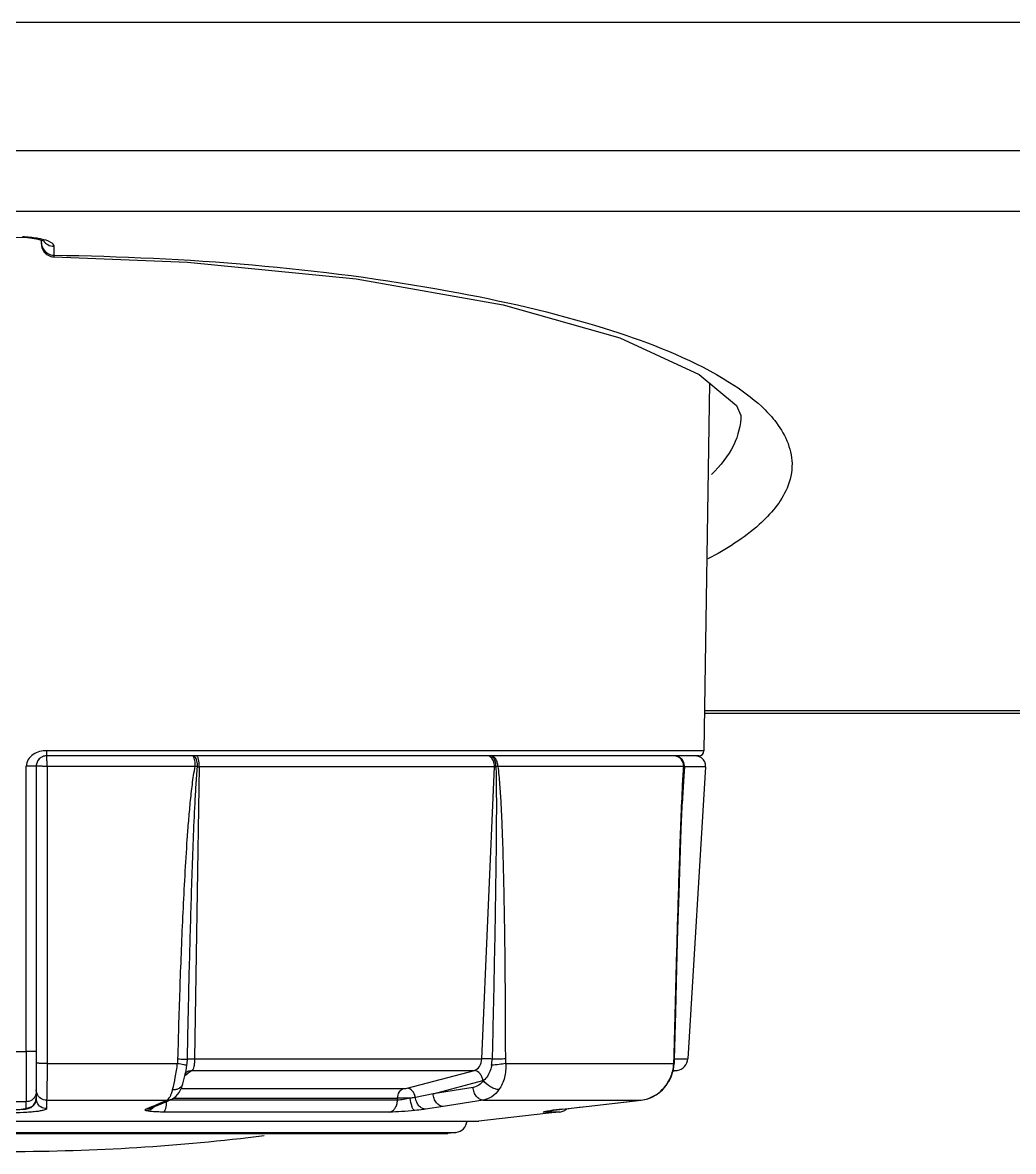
# Model space of a CAD drawing. Header units: millimetres. Extents: x -1584 to 3730, y -1918 to 2655.
# Drawn here: x 496.08 to 534.71, y -1896.38 to -1852.36 of the extents above; entities that cross this region are included whole.
import ezdxf

# ---------------------------------------------------------------- set-up
doc = ezdxf.new("R2010")
doc.units = ezdxf.units.MM
doc.header["$LTSCALE"] = 65.395
doc.layers.get('0').update_dxf_attribs({"linetype": 'CONTINUOUS'})
doc.layers.add('ASSI', color=7, linetype='CONTINUOUS')
doc.layers.add('GEOM', color=7, linetype='CONTINUOUS')

msp = doc.modelspace()

# ---------------------------------------------------------------- linework, layer by layer
at = {"linetype": 'Continuous'}
for p, q in [((875.459, -1852.358), (118.459, -1852.358)), ((875.459, -1857.358), (118.459, -1857.358))]:
    msp.add_line(p, q, dxfattribs=at)
at = {"layer": 'ASSI', "linetype": 'Continuous'}
msp.add_line((512.97, -1895.642), (512.655, -1895.681), dxfattribs=at)
msp.add_arc((495.559, -1816.384), 80, 270, 277.1336, dxfattribs=at)
at = {"layer": 'GEOM', "linetype": 'Continuous'}
for p, q in [((798.805, -1859.723), (192.31, -1859.723)), ((496.612, -1860.791), (496.853, -1860.851)), ((496.809, -1860.871), (496.809, -1860.84)), ((496.809, -1860.871), (496.809, -1860.84)), ((496.809, -1860.945), (496.809, -1860.871)), ((496.809, -1860.945), (496.809, -1860.871)), ((496.809, -1860.944), (496.809, -1860.996)), ((496.809, -1860.996), (496.809, -1860.945)), ((496.809, -1860.945), (496.809, -1860.945)), ((496.853, -1860.851), (496.907, -1860.871)), ((497.309, -1861.428), (497.309, -1861.083)), ((497.301, -1861.496), (497.309, -1861.428)), ((497.301, -1861.496), (497.301, -1861.496)), ((522.853, -1866.408), (522.642, -1880.761)), ((598.454, -1879.301), (522.664, -1879.301)), ((598.452, -1879.199), (522.665, -1879.199)), ((522.642, -1880.761), (497.016, -1880.76)), ((502.702, -1880.958), (497.009, -1880.958)), ((502.702, -1880.958), (497.009, -1880.958)), ((502.72, -1880.958), (502.702, -1880.958)), ((502.72, -1880.958), (502.702, -1880.958)), ((502.856, -1880.958), (502.72, -1880.958)), ((502.856, -1880.958), (502.72, -1880.958)), ((513.409, -1880.958), (502.856, -1880.958)), ((513.409, -1880.958), (502.856, -1880.958)), ((513.539, -1880.958), (513.409, -1880.958)), ((513.539, -1880.958), (513.409, -1880.958)), ((514.195, -1880.958), (513.539, -1880.958)), ((514.195, -1880.958), (513.539, -1880.958)), ((514.312, -1880.958), (514.195, -1880.958)), ((514.308, -1880.958), (514.195, -1880.958)), ((514.323, -1880.958), (514.308, -1880.958)), ((514.323, -1880.958), (514.312, -1880.958)), ((521.469, -1880.958), (514.323, -1880.958)), ((521.469, -1880.958), (514.323, -1880.958)), ((521.492, -1880.958), (521.469, -1880.958)), ((521.492, -1880.958), (521.469, -1880.958)), ((522.273, -1880.958), (521.492, -1880.958)), ((521.581, -1880.958), (521.492, -1880.958)), ((522.269, -1880.958), (521.581, -1880.958)), ((522.442, -1880.958), (522.269, -1880.958)), ((522.306, -1880.958), (522.273, -1880.958)), ((522.355, -1880.958), (522.306, -1880.958)), ((522.389, -1880.958), (522.355, -1880.958)), ((496.219, -1892.487), (496.218, -1881.364)), ((496.609, -1881.358), (496.609, -1892.481)), ((496.609, -1881.358), (496.609, -1892.481)), ((496.609, -1881.358), (496.609, -1892.481)), ((502.809, -1881.366), (497.03, -1881.366)), ((497.03, -1881.366), (497.031, -1892.951)), ((502.965, -1881.383), (502.784, -1892.768)), ((514.473, -1881.383), (502.965, -1881.383)), ((513.981, -1892.768), (514.473, -1881.383)), ((521.853, -1881.366), (514.603, -1881.366)), ((521.879, -1881.383), (521.858, -1881.736)), ((522.705, -1881.383), (521.879, -1881.383)), ((522.705, -1881.383), (522.008, -1892.768)), ((521.858, -1881.736), (521.794, -1882.824)), ((495.559, -1892.486), (496.219, -1892.487)), ((496.609, -1892.481), (496.609, -1892.943)), ((496.609, -1892.481), (496.609, -1892.864)), ((496.609, -1892.864), (496.609, -1892.943)), ((496.609, -1892.943), (496.609, -1893.928)), ((497.031, -1892.951), (502.117, -1892.951)), ((502.45, -1893.223), (502.484, -1893.021)), ((502.784, -1892.768), (513.981, -1892.768)), ((514.908, -1892.951), (521.466, -1892.951)), ((521.466, -1892.951), (521.485, -1892.973)), ((521.474, -1892.778), (521.493, -1892.78)), ((521.485, -1892.973), (521.487, -1892.937)), ((521.485, -1892.973), (521.485, -1892.973)), ((521.487, -1892.937), (521.493, -1892.8)), ((521.493, -1892.8), (521.493, -1892.78)), ((521.493, -1892.78), (521.493, -1892.78)), ((521.494, -1892.768), (521.602, -1892.768)), ((521.602, -1892.768), (522.008, -1892.768)), ((502.458, -1893.391), (502.403, -1893.43)), ((502.45, -1893.226), (502.45, -1893.223)), ((502.51, -1893.353), (502.458, -1893.391)), ((502.47, -1893.298), (502.47, -1893.298)), ((502.532, -1893.337), (502.51, -1893.353)), ((502.683, -1893.229), (502.532, -1893.337)), ((502.683, -1893.229), (513.689, -1893.229)), ((511.065, -1893.917), (513.689, -1893.229)), ((521.266, -1893.653), (521.349, -1893.512)), ((521.6, -1893.229), (521.432, -1893.261)), ((521.442, -1893.229), (521.6, -1893.229)), ((496.609, -1893.928), (496.609, -1893.986)), ((496.609, -1893.986), (496.609, -1894.03)), ((496.609, -1893.986), (496.609, -1894.03)), ((502.259, -1893.935), (510.925, -1893.935)), ((502.325, -1893.745), (502.326, -1893.744)), ((512.078, -1894.132), (514.022, -1893.623)), ((513.641, -1893.887), (512.078, -1894.132)), ((521.018, -1893.974), (521.037, -1893.968)), ((521.023, -1893.98), (521.037, -1893.968)), ((521.037, -1893.968), (521.172, -1893.812)), ((521.037, -1893.968), (521.037, -1893.968)), ((496.609, -1894.03), (496.609, -1894.05)), ((496.609, -1894.05), (496.609, -1894.143)), ((496.609, -1894.098), (496.609, -1894.143)), ((496.609, -1894.143), (496.609, -1894.209)), ((496.609, -1894.143), (496.609, -1894.301)), ((496.609, -1894.209), (496.609, -1894.308)), ((496.609, -1894.301), (496.609, -1894.308)), ((496.609, -1894.308), (496.609, -1894.319)), ((496.609, -1894.308), (496.609, -1894.319)), ((497.011, -1894.384), (497.012, -1894.716)), ((497.011, -1894.384), (501.708, -1894.384)), ((501.32, -1894.592), (501.723, -1894.419)), ((501.422, -1894.506), (501.708, -1894.384)), ((501.708, -1894.384), (501.892, -1894.346)), ((501.723, -1894.419), (501.891, -1894.346)), ((501.891, -1894.382), (501.808, -1894.382)), ((510.696, -1894.382), (501.891, -1894.382)), ((501.892, -1894.346), (501.892, -1894.346)), ((501.958, -1894.304), (510.699, -1894.304)), ((510.696, -1894.382), (510.699, -1894.304)), ((512.078, -1894.132), (511.394, -1894.279)), ((514.034, -1894.384), (512.472, -1894.629)), ((514.034, -1894.384), (520.183, -1894.384)), ((518.049, -1894.629), (520.183, -1894.384)), ((518.053, -1894.629), (520.187, -1894.384)), ((520.183, -1894.384), (520.187, -1894.383)), ((520.187, -1894.383), (520.187, -1894.383)), ((520.639, -1894.236), (520.822, -1894.146)), ((496.209, -1894.448), (496.209, -1894.706)), ((496.29, -1894.712), (496.393, -1894.669)), ((500.886, -1894.737), (501.074, -1894.698)), ((501.074, -1894.698), (501.074, -1894.698)), ((501.136, -1894.629), (501.305, -1894.557)), ((501.136, -1894.629), (501.32, -1894.592)), ((501.151, -1894.665), (501.245, -1894.624)), ((501.245, -1894.624), (501.32, -1894.592)), ((501.305, -1894.557), (501.422, -1894.506)), ((501.32, -1894.592), (501.32, -1894.592)), ((510.389, -1894.848), (501.574, -1894.848)), ((512.472, -1894.629), (511.781, -1894.737)), ((516.461, -1894.848), (516.404, -1894.848)), ((516.705, -1894.848), (516.461, -1894.848)), ((516.468, -1894.824), (516.478, -1894.822)), ((516.691, -1894.789), (516.704, -1894.787)), ((516.691, -1894.79), (516.705, -1894.788)), ((516.691, -1894.789), (516.705, -1894.788)), ((516.705, -1894.788), (516.77, -1894.779)), ((516.705, -1894.788), (516.705, -1894.788)), ((516.863, -1894.848), (516.705, -1894.848)), ((517.016, -1894.848), (516.715, -1894.881)), ((517.016, -1894.848), (516.863, -1894.848)), ((517.108, -1894.737), (518.049, -1894.629)), ((517.108, -1894.737), (517.113, -1894.737)), ((517.113, -1894.737), (517.113, -1894.737)), ((518.049, -1894.629), (518.053, -1894.629)), ((518.053, -1894.629), (518.053, -1894.629)), ((495.559, -1895.198), (513.399, -1895.198)), ((513.399, -1895.198), (513.409, -1895.198)), ((513.409, -1895.198), (513.539, -1895.198)), ((513.539, -1895.198), (513.581, -1895.198)), ((513.581, -1895.198), (513.859, -1895.198)), ((516.471, -1894.908), (513.859, -1895.198)), ((516.715, -1894.881), (516.471, -1894.908)), ((495.559, -1895.642), (512.335, -1895.642)), ((495.559, -1895.681), (512.335, -1895.681)), ((512.324, -1895.688), (495.559, -1895.688)), ((495.559, -1895.688), (512.324, -1895.688)), ((512.533, -1895.688), (512.324, -1895.688)), ((512.324, -1895.688), (512.533, -1895.688)), ((512.335, -1895.642), (512.383, -1895.642)), ((512.335, -1895.681), (512.383, -1895.681)), ((512.383, -1895.642), (512.486, -1895.642)), ((512.383, -1895.681), (512.444, -1895.681)), ((512.444, -1895.681), (512.655, -1895.681)), ((512.486, -1895.642), (512.533, -1895.642)), ((512.533, -1895.642), (512.655, -1895.642)), ((512.655, -1895.681), (512.533, -1895.688)), ((512.655, -1895.642), (512.755, -1895.642)), ((512.755, -1895.642), (512.97, -1895.642))]:
    msp.add_line(p, q, dxfattribs=at)
for points in [[(495.809, -1860.726), (496.263, -1860.745), (496.612, -1860.791)], [(497.301, -1861.496), (502.503, -1861.701), (509.087, -1862.348), (514.816, -1863.365), (519.358, -1864.658), (522.461, -1866.08), (523.909, -1867.291), (524.076, -1867.68)], [(521.493, -1892.78), (521.539, -1890.948), (521.585, -1889.238), (521.627, -1887.713), (521.669, -1886.325), (521.711, -1885.039), (521.754, -1883.822), (521.802, -1882.63), (521.846, -1881.735)], [(521.172, -1893.812), (521.347, -1893.517), (521.454, -1893.193), (521.485, -1892.973)], [(502.325, -1893.745), (502.364, -1893.594), (502.425, -1893.338)], [(502.419, -1893.337), (502.411, -1893.356), (502.415, -1893.351), (502.424, -1893.342)], [(502.424, -1893.342), (502.455, -1893.309), (502.47, -1893.298)], [(502.425, -1893.338), (502.426, -1893.333), (502.45, -1893.223)], [(521.349, -1893.512), (521.351, -1893.508), (521.403, -1893.348)], [(501.892, -1894.346), (502.055, -1894.242), (502.185, -1894.087), (502.277, -1893.898), (502.326, -1893.744)], [(520.187, -1894.383), (520.449, -1894.328), (520.817, -1894.151), (521.023, -1893.98)], [(496.393, -1894.669), (496.499, -1894.586), (496.579, -1894.46), (496.609, -1894.308)], [(496.073, -1894.751), (496.191, -1894.735), (496.29, -1894.712)], [(501.074, -1894.698), (501.143, -1894.668), (501.151, -1894.665)], [(516.461, -1894.825), (516.46, -1894.826), (516.473, -1894.823), (516.503, -1894.818), (516.548, -1894.81)], [(516.468, -1894.823), (516.461, -1894.825), (516.461, -1894.825)], [(516.478, -1894.822), (516.484, -1894.821), (516.494, -1894.819)], [(516.548, -1894.81), (516.606, -1894.802), (516.675, -1894.792), (516.691, -1894.79)], [(516.77, -1894.779), (517.007, -1894.749), (517.113, -1894.737)], [(517.113, -1894.737), (517.381, -1894.706), (517.772, -1894.661), (518.053, -1894.629)]]:
    msp.add_lwpolyline(points, dxfattribs=at)
for centre, radius, start, end in [((497.309, -1860.996), 0.5, 180, 241.6336), ((497.309, -1860.996), 0.5, 241.6336, 269.1062), ((522.442, -1880.758), 0.2, 270, 359.16), ((497.009, -1881.358), 0.4, 158.0339, 180), ((497.009, -1881.358), 0.4, 135.6115, 158.0339), ((497.009, -1881.358), 0.4, 134.6359, 157.31), ((497.009, -1881.358), 0.4, 112.495, 134.6359), ((497.009, -1881.358), 0.4, 90, 112.495), ((514.18, -1881.194), 0.238, 58.2278, 59.9982), ((514.308, -1881.08), 0.122, 83.6083, 89.9812), ((521.466, -1881.328), 0.369, 86.1248, 89.9928), ((522.306, -1881.358), 0.4, 71.3, 90), ((522.306, -1881.358), 0.4, 52.6, 71.3), ((522.306, -1881.358), 0.4, 356.5, 52.6), ((501.047, -1891.172), 9.963, 79.2993, 79.8157), ((502.968, -1875.915), 5.467, 269.2508, 269.9608), ((514.466, -1877.074), 4.309, 270.0975, 270.8485), ((569.175, -1884.462), 47.407, 176.2749, 176.6463), ((500.283, -1892.739), 2.22, 352.701, 358.8839), ((512.447, -1892.722), 1.938, 351.1461, 358.2413), ((519.969, -1892.878), 1.499, 356.4607, 357.2024), ((516.427, -1892.623), 5.05, 356.2715, 357.2923), ((517.692, -1892.684), 3.783, 357.3126, 358.5793), ((521.509, -1892.738), 0.5, 280.5, 356.5), ((502.681, -1893.592), 0.362, 122.8758, 125.6098), ((502.68, -1893.591), 0.361, 113.3967, 122.8776), ((513.901, -1893.162), 0.477, 284.687, 287.496), ((519.998, -1892.968), 1.433, 302.8366, 315.3918), ((519.955, -1892.925), 1.493, 315.3886, 316.0392), ((496.584, -1894.319), 0.0247, 351.5787, 0.0044), ((510.594, -1941.097), 46.794, 89.2736, 89.8709), ((520.024, -1893.012), 1.381, 276.6125, 289.0187), ((520.018, -1892.997), 1.398, 289.0707, 302.796), ((495.559, -2143.118), 248.671, 89.85025, 90.00001), ((514.34, -1925.414), 33.497, 113.4491, 113.6811), ((514.656, -1926.145), 34.293, 113.22, 113.4477), ((516.349, -1894.375), 0.476, 276.582, 289.1746), ((518.945, -1911.451), 16.814, 97.037, 97.662), ((519.935, -1919.352), 24.776, 96.5501, 97.0694), ((516.961, -1894.351), 0.5, 276.339, 296.3525), ((516.961, -1894.351), 0.5, 296.3525, 312.3729), ((512.909, -1895.146), 0.5, 277, 353.8665)]:
    msp.add_arc(centre, radius, start, end, dxfattribs=at)
for points, knots in [([(496.81, -1860.804), (496.755, -1860.792), (496.513, -1860.746), (496.267, -1860.723), (496.076, -1860.715)], [0, 0, 0, 0, 0.225904, 1, 1, 1, 1]), ([(497.309, -1861.083), (497.308, -1861.015), (497.113, -1860.873), (496.936, -1860.832), (496.81, -1860.804)], [0, 0, 0, 0, 0.343329, 1, 1, 1, 1]), ([(497.309, -1861.428), (502.462, -1861.507), (509.716, -1862.058), (518.306, -1864.009), (521.752, -1865.309), (523.126, -1866.084)], [0, 0, 0, 0, 0.585386, 0.820752, 1, 1, 1, 1]), ([(523.126, -1866.084), (523.3, -1866.182), (523.921, -1866.551), (524.512, -1866.98), (524.894, -1867.338)], [0, 0, 0, 0, 0.275861, 1, 1, 1, 1]), ([(524.894, -1867.338), (525.076, -1867.508), (525.66, -1868.115), (526.065, -1868.953), (526.075, -1869.553)], [0, 0, 0, 0, 0.292713, 1, 1, 1, 1]), ([(524.076, -1867.656), (524.083, -1868.058), (523.85, -1868.949), (523.281, -1869.646), (522.939, -1869.983)], [0, 0, 0, 0, 0.455802, 1, 1, 1, 1]), ([(526.075, -1869.553), (526.081, -1869.88), (525.872, -1870.811), (524.7, -1872.16), (523.506, -1872.902), (522.795, -1873.279)], [0, 0, 0, 0, 0.189451, 0.533695, 1, 1, 1, 1]), ([(497.016, -1880.76), (496.924, -1880.76), (496.738, -1880.774), (496.479, -1880.888), (496.281, -1881.088), (496.218, -1881.273), (496.218, -1881.364)], [0, 0, 0, 0, 0.250936, 0.501282, 0.751327, 1, 1, 1, 1]), ([(497.009, -1880.958), (497.01, -1880.958), (497.011, -1880.951), (497.013, -1880.941), (497.015, -1880.922), (497.017, -1880.887), (497.018, -1880.831), (497.024, -1880.783), (497.019, -1880.758)], [0, 0, 0, 0, 0.021772, 0.0793, 0.171969, 0.295836, 0.61905, 1, 1, 1, 1]), ([(497.03, -1881.366), (497.03, -1881.314), (497.03, -1881.239), (497.027, -1881.143), (497.025, -1881.082), (497.021, -1881.032), (497.018, -1880.993), (497.014, -1880.974), (497.012, -1880.958), (497.009, -1880.958)], [0, 0, 0, 0, 0.379524, 0.551682, 0.702937, 0.827453, 0.920299, 0.978097, 1, 1, 1, 1]), ([(502.743, -1880.989), (502.741, -1880.986), (502.733, -1880.975), (502.723, -1880.965), (502.714, -1880.961)], [0, 0, 0, 0, 0.298799, 1, 1, 1, 1]), ([(502.79, -1880.991), (502.785, -1880.986), (502.765, -1880.969), (502.739, -1880.958), (502.72, -1880.958)], [0, 0, 0, 0, 0.281712, 1, 1, 1, 1]), ([(502.809, -1881.366), (502.809, -1881.29), (502.802, -1881.184), (502.775, -1881.058), (502.755, -1881.008), (502.743, -1880.989)], [0, 0, 0, 0, 0.588096, 0.82492, 1, 1, 1, 1]), ([(502.897, -1881.382), (502.899, -1881.304), (502.886, -1881.167), (502.833, -1881.032), (502.79, -1880.991)], [0, 0, 0, 0, 0.57048, 1, 1, 1, 1]), ([(502.965, -1881.383), (502.966, -1881.283), (502.96, -1881.163), (502.921, -1881.034), (502.901, -1880.988), (502.874, -1880.958), (502.856, -1880.958)], [0, 0, 0, 0, 0.660034, 0.783004, 0.880433, 1, 1, 1, 1]), ([(514.299, -1880.987), (514.291, -1880.983), (514.259, -1880.966), (514.222, -1880.958), (514.195, -1880.958)], [0, 0, 0, 0, 0.25938, 1, 1, 1, 1]), ([(514.473, -1881.383), (514.475, -1881.342), (514.467, -1881.199), (514.394, -1881.046), (514.305, -1880.991)], [0, 0, 0, 0, 0.279091, 1, 1, 1, 1]), ([(514.53, -1881.382), (514.531, -1881.331), (514.523, -1881.23), (514.479, -1881.074), (514.389, -1880.967), (514.321, -1880.959)], [0, 0, 0, 0, 0.310017, 0.593317, 1, 1, 1, 1]), ([(514.603, -1881.366), (514.604, -1881.314), (514.592, -1881.212), (514.534, -1881.079), (514.442, -1880.983), (514.361, -1880.958), (514.323, -1880.958)], [0, 0, 0, 0, 0.288695, 0.556836, 0.791847, 1, 1, 1, 1]), ([(521.853, -1881.366), (521.855, -1881.267), (521.784, -1881.062), (521.588, -1880.966), (521.491, -1880.959)], [0, 0, 0, 0, 0.505498, 1, 1, 1, 1]), ([(521.879, -1881.383), (521.882, -1881.329), (521.867, -1881.219), (521.783, -1881.077), (521.651, -1880.981), (521.544, -1880.958), (521.492, -1880.958)], [0, 0, 0, 0, 0.253542, 0.505147, 0.753699, 1, 1, 1, 1]), ([(521.868, -1881.382), (521.873, -1881.302), (521.832, -1881.135), (521.701, -1881.023), (521.628, -1880.991)], [0, 0, 0, 0, 0.500361, 1, 1, 1, 1]), ([(496.609, -1881.358), (496.609, -1881.359), (496.605, -1881.359), (496.601, -1881.36), (496.591, -1881.36), (496.572, -1881.361), (496.539, -1881.362), (496.491, -1881.363), (496.433, -1881.363), (496.341, -1881.364), (496.268, -1881.364), (496.218, -1881.364)], [0, 0, 0, 0, 0.005022, 0.019417, 0.043119, 0.075969, 0.167966, 0.291715, 0.442779, 0.615656, 1, 1, 1, 1]), ([(497.03, -1881.366), (496.977, -1881.366), (496.9, -1881.366), (496.801, -1881.365), (496.737, -1881.364), (496.685, -1881.363), (496.649, -1881.362), (496.629, -1881.361), (496.618, -1881.36), (496.613, -1881.359), (496.609, -1881.359), (496.609, -1881.358)], [0, 0, 0, 0, 0.378285, 0.551044, 0.703254, 0.828752, 0.922272, 0.95582, 0.980036, 0.994759, 1, 1, 1, 1]), ([(502.135, -1892.778), (502.159, -1891.825), (502.201, -1890.395), (502.272, -1888.49), (502.333, -1887.062), (502.406, -1885.634), (502.479, -1884.444), (502.551, -1883.494), (502.613, -1882.782), (502.691, -1882.071), (502.757, -1881.599), (502.809, -1881.366)], [0, 0, 0, 0, 0.250001, 0.375004, 0.50001, 0.625017, 0.750025, 0.81253, 0.875034, 0.937534, 1, 1, 1, 1]), ([(502.502, -1892.782), (502.521, -1891.831), (502.562, -1889.931), (502.624, -1887.555), (502.683, -1885.655), (502.734, -1884.23), (502.785, -1883.042), (502.839, -1882.093), (502.872, -1881.619), (502.897, -1881.382)], [0, 0, 0, 0, 0.249972, 0.499954, 0.624952, 0.749955, 0.874968, 0.937481, 1, 1, 1, 1]), ([(514.53, -1881.382), (514.539, -1881.619), (514.545, -1882.093), (514.549, -1883.043), (514.541, -1884.23), (514.524, -1885.655), (514.494, -1887.555), (514.448, -1889.931), (514.406, -1891.831), (514.384, -1892.782)], [0, 0, 0, 0, 0.06237, 0.124817, 0.249778, 0.374779, 0.499801, 0.749884, 1, 1, 1, 1]), ([(514.603, -1881.366), (514.598, -1881.367), (514.573, -1881.373), (514.548, -1881.378), (514.53, -1881.382)], [0, 0, 0, 0, 0.235744, 1, 1, 1, 1]), ([(514.603, -1881.366), (514.637, -1881.6), (514.679, -1882.072), (514.723, -1882.782), (514.757, -1883.494), (514.792, -1884.445), (514.825, -1885.634), (514.853, -1887.062), (514.873, -1888.49), (514.891, -1890.396), (514.897, -1891.825), (514.898, -1892.778)], [0, 0, 0, 0, 0.062088, 0.124439, 0.186872, 0.249349, 0.374371, 0.499448, 0.624558, 0.74969, 1, 1, 1, 1]), ([(521.868, -1881.382), (521.867, -1881.381), (521.864, -1881.374), (521.858, -1881.369), (521.853, -1881.366)], [0, 0, 0, 0, 0.202387, 1, 1, 1, 1]), ([(521.879, -1881.383), (521.878, -1881.383), (521.874, -1881.383), (521.87, -1881.383), (521.868, -1881.382)], [0, 0, 0, 0, 0.358439, 1, 1, 1, 1]), ([(521.474, -1892.778), (521.497, -1891.871), (521.543, -1890.058), (521.619, -1887.34), (521.69, -1885.076), (521.756, -1883.267), (521.795, -1882.364), (521.82, -1881.914)], [0, 0, 0, 0, 0.250267, 0.500475, 0.750542, 0.875438, 1, 1, 1, 1]), ([(496.219, -1892.487), (496.218, -1892.724), (496.218, -1893.165), (496.217, -1893.752), (496.212, -1894.168), (496.212, -1894.381), (496.209, -1894.448)], [0, 0, 0, 0, 0.362273, 0.675021, 0.897299, 1, 1, 1, 1]), ([(496.609, -1892.481), (496.609, -1892.482), (496.605, -1892.482), (496.601, -1892.483), (496.591, -1892.483), (496.572, -1892.484), (496.539, -1892.485), (496.491, -1892.486), (496.433, -1892.486), (496.341, -1892.487), (496.269, -1892.487), (496.219, -1892.487)], [0, 0, 0, 0, 0.005032, 0.019434, 0.04314, 0.075992, 0.167992, 0.291739, 0.442798, 0.615667, 1, 1, 1, 1]), ([(497.031, -1892.951), (496.977, -1892.951), (496.9, -1892.951), (496.801, -1892.95), (496.737, -1892.949), (496.685, -1892.948), (496.65, -1892.947), (496.629, -1892.946), (496.618, -1892.945), (496.613, -1892.944), (496.609, -1892.944), (496.609, -1892.943)], [0, 0, 0, 0, 0.378187, 0.551049, 0.703238, 0.82863, 0.922259, 0.955771, 0.979989, 0.994741, 1, 1, 1, 1]), ([(497.031, -1892.951), (497.031, -1893.123), (497.03, -1893.444), (497.026, -1893.871), (497.022, -1894.159), (497.016, -1894.316), (497.014, -1894.366), (497.011, -1894.384)], [0, 0, 0, 0, 0.360392, 0.671874, 0.894542, 0.963135, 1, 1, 1, 1]), ([(501.926, -1893.974), (501.966, -1893.819), (502.038, -1893.479), (502.096, -1893.137), (502.117, -1892.951)], [0, 0, 0, 0, 0.461552, 1, 1, 1, 1]), ([(502.117, -1892.951), (502.199, -1892.965), (502.309, -1892.984), (502.431, -1893.008), (502.471, -1893.016), (502.484, -1893.021)], [0, 0, 0, 0, 0.672206, 0.889603, 1, 1, 1, 1]), ([(502.135, -1892.778), (502.214, -1892.779), (502.337, -1892.781), (502.459, -1892.783), (502.502, -1892.782)], [0, 0, 0, 0, 0.649403, 1, 1, 1, 1]), ([(502.502, -1892.782), (502.514, -1892.779), (502.547, -1892.775), (502.641, -1892.769), (502.723, -1892.768), (502.784, -1892.768)], [0, 0, 0, 0, 0.130387, 0.351894, 1, 1, 1, 1]), ([(502.784, -1892.768), (502.783, -1892.822), (502.778, -1892.923), (502.758, -1893.059), (502.73, -1893.161), (502.701, -1893.216), (502.683, -1893.229)], [0, 0, 0, 0, 0.335952, 0.63126, 0.857713, 1, 1, 1, 1]), ([(513.689, -1893.229), (513.772, -1893.208), (513.929, -1893.066), (513.976, -1892.873), (513.981, -1892.768)], [0, 0, 0, 0, 0.45173, 1, 1, 1, 1]), ([(514.384, -1892.782), (514.348, -1892.78), (514.214, -1892.773), (514.08, -1892.768), (513.981, -1892.768)], [0, 0, 0, 0, 0.264406, 1, 1, 1, 1]), ([(514.361, -1893.021), (514.352, -1893.082), (514.302, -1893.303), (514.177, -1893.517), (514.045, -1893.616)], [0, 0, 0, 0, 0.274819, 1, 1, 1, 1]), ([(514.908, -1892.951), (514.824, -1892.971), (514.642, -1892.999), (514.459, -1893.016), (514.361, -1893.021)], [0, 0, 0, 0, 0.469986, 1, 1, 1, 1]), ([(514.898, -1892.778), (514.862, -1892.779), (514.69, -1892.782), (514.519, -1892.783), (514.384, -1892.782)], [0, 0, 0, 0, 0.21354, 1, 1, 1, 1]), ([(514.908, -1892.951), (514.92, -1893.136), (514.898, -1893.498), (514.751, -1893.835), (514.65, -1893.974)], [0, 0, 0, 0, 0.518698, 1, 1, 1, 1]), ([(521.03, -1893.962), (521.156, -1893.83), (521.364, -1893.518), (521.454, -1893.154), (521.465, -1892.97)], [0, 0, 0, 0, 0.498777, 1, 1, 1, 1]), ([(514.022, -1893.623), (514.016, -1893.571), (513.988, -1893.471), (513.897, -1893.314), (513.77, -1893.23), (513.689, -1893.229)], [0, 0, 0, 0, 0.283818, 0.555881, 1, 1, 1, 1]), ([(501.862, -1894.174), (501.868, -1894.159), (501.893, -1894.093), (501.913, -1894.026), (501.926, -1893.974)], [0, 0, 0, 0, 0.227568, 1, 1, 1, 1]), ([(501.926, -1893.974), (501.973, -1893.974), (502.064, -1893.965), (502.187, -1893.921), (502.28, -1893.846), (502.316, -1893.779), (502.325, -1893.745)], [0, 0, 0, 0, 0.288104, 0.550601, 0.784654, 1, 1, 1, 1]), ([(510.699, -1894.304), (510.703, -1894.22), (510.738, -1894.068), (510.86, -1893.953), (510.925, -1893.935)], [0, 0, 0, 0, 0.552798, 1, 1, 1, 1]), ([(510.925, -1893.935), (510.936, -1893.935), (510.983, -1893.933), (511.03, -1893.926), (511.065, -1893.917)], [0, 0, 0, 0, 0.232407, 1, 1, 1, 1]), ([(511.394, -1894.279), (511.385, -1894.231), (511.354, -1894.138), (511.262, -1893.992), (511.142, -1893.917), (511.065, -1893.917)], [0, 0, 0, 0, 0.284939, 0.55567, 1, 1, 1, 1]), ([(514.045, -1893.616), (513.994, -1893.687), (513.876, -1893.808), (513.718, -1893.875), (513.641, -1893.887)], [0, 0, 0, 0, 0.526322, 1, 1, 1, 1]), ([(514.034, -1894.384), (513.987, -1894.384), (513.883, -1894.353), (513.76, -1894.239), (513.673, -1894.077), (513.646, -1893.952), (513.641, -1893.887)], [0, 0, 0, 0, 0.208918, 0.44739, 0.716074, 1, 1, 1, 1]), ([(514.65, -1893.974), (514.572, -1894.081), (514.393, -1894.265), (514.152, -1894.365), (514.034, -1894.384)], [0, 0, 0, 0, 0.525725, 1, 1, 1, 1]), ([(514.65, -1893.974), (514.598, -1893.975), (514.483, -1893.951), (514.265, -1893.849), (514.117, -1893.72), (514.045, -1893.616)], [0, 0, 0, 0, 0.216987, 0.475007, 1, 1, 1, 1]), ([(496.578, -1894.202), (496.549, -1894.274), (496.444, -1894.401), (496.286, -1894.448), (496.209, -1894.448)], [0, 0, 0, 0, 0.499278, 1, 1, 1, 1]), ([(496.609, -1894.308), (496.609, -1894.41), (496.523, -1894.622), (496.311, -1894.706), (496.209, -1894.706)], [0, 0, 0, 0, 0.499121, 1, 1, 1, 1]), ([(497.011, -1894.384), (496.934, -1894.384), (496.775, -1894.338), (496.669, -1894.21), (496.639, -1894.139)], [0, 0, 0, 0, 0.500868, 1, 1, 1, 1]), ([(501.574, -1894.848), (501.593, -1894.84), (501.628, -1894.794), (501.677, -1894.656), (501.692, -1894.527), (501.696, -1894.432)], [0, 0, 0, 0, 0.138503, 0.359386, 1, 1, 1, 1]), ([(501.708, -1894.384), (501.716, -1894.38), (501.751, -1894.359), (501.779, -1894.326), (501.797, -1894.299)], [0, 0, 0, 0, 0.210871, 1, 1, 1, 1]), ([(501.797, -1894.299), (501.803, -1894.291), (501.828, -1894.25), (501.848, -1894.208), (501.862, -1894.174)], [0, 0, 0, 0, 0.222718, 1, 1, 1, 1]), ([(510.389, -1894.848), (510.43, -1894.841), (510.515, -1894.803), (510.611, -1894.695), (510.675, -1894.549), (510.693, -1894.439), (510.696, -1894.382)], [0, 0, 0, 0, 0.20971, 0.446411, 0.713162, 1, 1, 1, 1]), ([(511.187, -1894.307), (511.102, -1894.33), (510.939, -1894.363), (510.773, -1894.382), (510.696, -1894.382)], [0, 0, 0, 0, 0.531491, 1, 1, 1, 1]), ([(511.394, -1894.279), (511.379, -1894.282), (511.31, -1894.293), (511.241, -1894.301), (511.187, -1894.307)], [0, 0, 0, 0, 0.221368, 1, 1, 1, 1]), ([(511.369, -1894.789), (511.346, -1894.785), (511.298, -1894.734), (511.228, -1894.575), (511.199, -1894.42), (511.187, -1894.307)], [0, 0, 0, 0, 0.133284, 0.356551, 1, 1, 1, 1]), ([(511.781, -1894.737), (511.736, -1894.738), (511.639, -1894.71), (511.52, -1894.606), (511.433, -1894.457), (511.402, -1894.34), (511.394, -1894.279)], [0, 0, 0, 0, 0.209316, 0.446873, 0.714616, 1, 1, 1, 1]), ([(512.472, -1894.629), (512.424, -1894.629), (512.321, -1894.598), (512.198, -1894.484), (512.111, -1894.323), (512.084, -1894.197), (512.078, -1894.132)], [0, 0, 0, 0, 0.208913, 0.44738, 0.716066, 1, 1, 1, 1]), ([(496.209, -1894.706), (496.209, -1894.712), (496.188, -1894.724), (496.153, -1894.733), (496.092, -1894.744), (495.976, -1894.757), (495.795, -1894.769), (495.559, -1894.773), (495.322, -1894.769), (495.141, -1894.757), (495.025, -1894.744), (494.964, -1894.733), (494.929, -1894.724), (494.909, -1894.712), (494.909, -1894.706)], [0, 0, 0, 0, 0.013448, 0.042859, 0.089045, 0.150671, 0.310949, 0.5, 0.68905, 0.849327, 0.910954, 0.957139, 0.986553, 1, 1, 1, 1]), ([(497.012, -1894.716), (497.012, -1894.73), (496.968, -1894.76), (496.888, -1894.783), (496.752, -1894.812), (496.575, -1894.835), (496.357, -1894.856), (496.014, -1894.876), (495.744, -1894.882), (495.559, -1894.882)], [0, 0, 0, 0, 0.028397, 0.087844, 0.180408, 0.303556, 0.45302, 0.623283, 1, 1, 1, 1]), ([(497.012, -1894.716), (496.934, -1894.717), (496.775, -1894.671), (496.669, -1894.543), (496.639, -1894.471)], [0, 0, 0, 0, 0.500867, 1, 1, 1, 1]), ([(500.881, -1894.789), (500.873, -1894.786), (500.861, -1894.781), (500.847, -1894.754), (500.873, -1894.743), (500.886, -1894.737)], [0, 0, 0, 0, 0.300296, 0.477964, 1, 1, 1, 1]), ([(501.574, -1894.848), (501.493, -1894.848), (501.345, -1894.845), (501.144, -1894.835), (500.993, -1894.818), (500.91, -1894.802), (500.881, -1894.789)], [0, 0, 0, 0, 0.34572, 0.639475, 0.861853, 1, 1, 1, 1]), ([(511.369, -1894.789), (511.196, -1894.807), (510.869, -1894.833), (510.542, -1894.848), (510.389, -1894.848)], [0, 0, 0, 0, 0.532271, 1, 1, 1, 1]), ([(511.781, -1894.737), (511.751, -1894.742), (511.614, -1894.762), (511.476, -1894.778), (511.369, -1894.789)], [0, 0, 0, 0, 0.221333, 1, 1, 1, 1]), ([(516.404, -1894.848), (516.398, -1894.848), (516.389, -1894.846), (516.378, -1894.848), (516.375, -1894.844), (516.378, -1894.842), (516.382, -1894.84), (516.392, -1894.837), (516.411, -1894.833), (516.456, -1894.824), (516.495, -1894.818), (516.523, -1894.813)], [0, 0, 0, 0, 0.102849, 0.153298, 0.161661, 0.174072, 0.198759, 0.236511, 0.35136, 0.518054, 1, 1, 1, 1]), ([(516.523, -1894.813), (516.536, -1894.811), (516.591, -1894.803), (516.647, -1894.795), (516.691, -1894.789)], [0, 0, 0, 0, 0.219655, 1, 1, 1, 1])]:
    msp.add_open_spline(points, degree=3, knots=knots, dxfattribs=at)
for points in [[(496.809, -1860.945), (496.809, -1861.028), (496.833, -1861.114), (496.876, -1861.186)], [(496.897, -1860.874), (496.94, -1860.933), (496.997, -1860.984), (497.06, -1861.019)], [(496.876, -1861.186), (496.919, -1861.259), (496.985, -1861.322), (497.059, -1861.363)], [(497.059, -1861.363), (497.134, -1861.405), (497.223, -1861.428), (497.309, -1861.428)], [(497.06, -1861.019), (497.135, -1861.06), (497.223, -1861.083), (497.309, -1861.083)], [(502.714, -1880.961), (502.71, -1880.959), (502.706, -1880.958), (502.702, -1880.958)], [(521.628, -1880.991), (521.578, -1880.97), (521.523, -1880.958), (521.469, -1880.958)], [(521.82, -1881.914), (521.829, -1881.731), (521.84, -1881.548), (521.853, -1881.366)], [(502.117, -1892.951), (502.126, -1892.894), (502.133, -1892.836), (502.135, -1892.778)], [(514.898, -1892.778), (514.898, -1892.835), (514.902, -1892.893), (514.908, -1892.951)], [(502.537, -1893.26), (502.583, -1893.24), (502.634, -1893.23), (502.683, -1893.229)], [(496.639, -1894.139), (496.619, -1894.091), (496.609, -1894.038), (496.609, -1893.986)], [(496.609, -1894.05), (496.609, -1894.102), (496.598, -1894.155), (496.578, -1894.202)], [(496.639, -1894.471), (496.619, -1894.423), (496.609, -1894.37), (496.609, -1894.319)], [(500.881, -1894.789), (500.941, -1894.786), (501.002, -1894.771), (501.057, -1894.746)], [(501.057, -1894.746), (501.112, -1894.721), (501.164, -1894.684), (501.207, -1894.64)]]:
    msp.add_open_spline(points, degree=3, dxfattribs=at)

doc.saveas('drawing.dxf')
